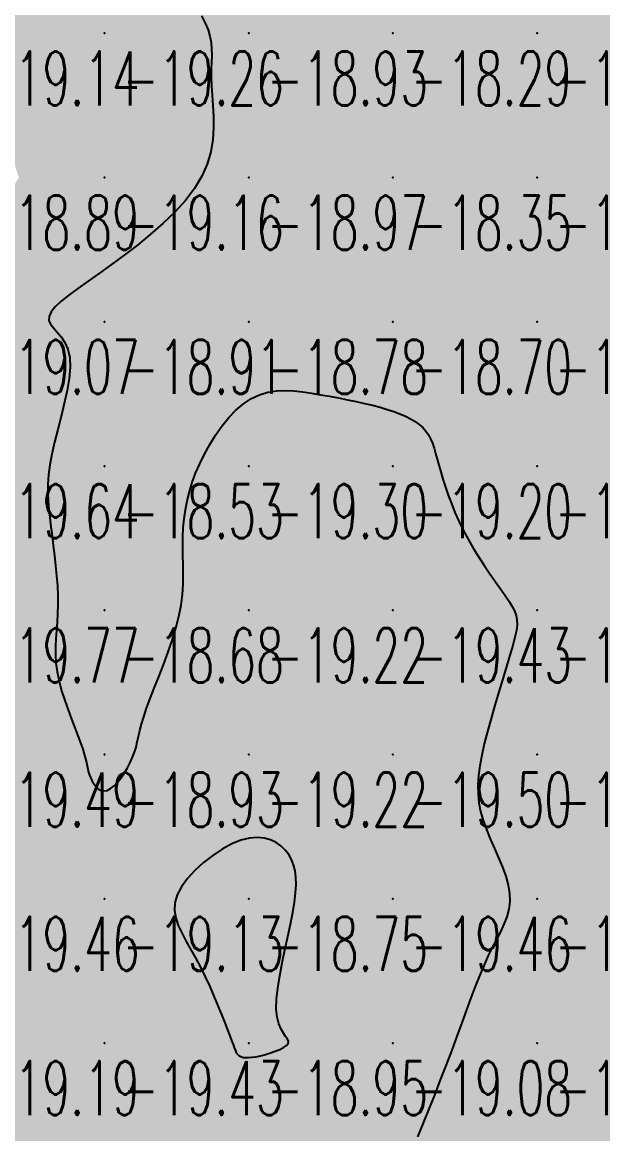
# Model space of a CAD drawing. Header units: millimetres. Extents: x 88261 to 90953, y 390274 to 392322.
# Drawn here: x 89394.5 to 89434.8, y 390890.9 to 390968 of the extents above; entities that cross this region are included whole.
import ezdxf
from ezdxf.enums import TextEntityAlignment as Align

# ---------------------------------------------------------------- set-up
doc = ezdxf.new("R2010")
doc.units = ezdxf.units.MM
doc.header["$LTSCALE"] = 25
for name, color, linetype in [('CN_03_00', 7, 'Continuous'), ('COTEAlt', 7, 'Continuous'), ('TN_COLORIAGE', 7, 'Continuous')]:
    doc.layers.add(name, color=color, linetype=linetype)
doc.styles.add('Simplex 1.0', font='Simplex.shx', dxfattribs={"width": 0.99, "height": 2.5})
doc.styles.get("Standard").update_dxf_attribs({"font": 'times.ttf'})

# ---------------------------------------------------------------- blocks, each defined once
blk = doc.blocks.new('COTE')
at = {"color": 0}
blk.add_point((0, 0), dxfattribs=at)
at = {"layer": 'COTEAlt'}
blk.add_attdef('ALT', text='', height=3.75, dxfattribs=at).set_placement((1.25, -1.25), align=Align.TOP_LEFT)

msp = doc.modelspace()

# ---------------------------------------------------------------- linework, layer by layer
at = {"layer": 'CN_03_00', "elevation": -19, "flags": 128}
msp.add_lwpolyline([(89406.964, 390968.445), (89407.222, 390967.952), (89407.42, 390967.481), (89407.554, 390967.031), (89407.632, 390966.593), (89407.668, 390966.156), (89407.675, 390965.709), (89407.665, 390965.241), (89407.65, 390964.742), (89407.644, 390964.2), (89407.659, 390963.605), (89407.701, 390962.95), (89407.755, 390962.239), (89407.796, 390961.483), (89407.801, 390960.689), (89407.748, 390959.868), (89407.612, 390959.028), (89407.372, 390958.177), (89407.003, 390957.326), (89406.491, 390956.483), (89405.852, 390955.652), (89405.111, 390954.84), (89404.291, 390954.05), (89403.419, 390953.289), (89402.518, 390952.56), (89401.613, 390951.869), (89400.729, 390951.221), (89399.887, 390950.62), (89399.104, 390950.065), (89398.393, 390949.554), (89397.767, 390949.087), (89397.241, 390948.661), (89396.826, 390948.275), (89396.538, 390947.928), (89396.389, 390947.618), (89396.385, 390947.341), (89396.5, 390947.08), (89396.702, 390946.816), (89396.956, 390946.529), (89397.229, 390946.201), (89397.487, 390945.812), (89397.698, 390945.343), (89397.828, 390944.774), (89397.852, 390944.094), (89397.783, 390943.319), (89397.641, 390942.475), (89397.448, 390941.586), (89397.225, 390940.676), (89396.993, 390939.771), (89396.773, 390938.895), (89396.586, 390938.072), (89396.449, 390937.32), (89396.36, 390936.632), (89396.314, 390935.993), (89396.305, 390935.389), (89396.326, 390934.806), (89396.372, 390934.228), (89396.436, 390933.642), (89396.514, 390933.033), (89396.598, 390932.391), (89396.685, 390931.721), (89396.77, 390931.032), (89396.849, 390930.333), (89396.916, 390929.633), (89396.968, 390928.941), (89397, 390928.267), (89397.007, 390927.619), (89396.987, 390927.003), (89396.95, 390926.415), (89396.905, 390925.845), (89396.863, 390925.284), (89396.836, 390924.724), (89396.834, 390924.156), (89396.868, 390923.572), (89396.949, 390922.962), (89397.084, 390922.323), (89397.264, 390921.663), (89397.477, 390920.996), (89397.709, 390920.336), (89397.949, 390919.698), (89398.182, 390919.093), (89398.398, 390918.536), (89398.583, 390918.041), (89398.727, 390917.616), (89398.836, 390917.256), (89398.918, 390916.949), (89398.98, 390916.683), (89399.031, 390916.449), (89399.079, 390916.234), (89399.131, 390916.028), (89399.197, 390915.82), (89399.283, 390915.602), (89399.389, 390915.384), (89399.515, 390915.177), (89399.661, 390914.994), (89399.825, 390914.848), (89400.008, 390914.751), (89400.208, 390914.716), (89400.426, 390914.754), (89400.659, 390914.875), (89400.902, 390915.07), (89401.148, 390915.325), (89401.391, 390915.628), (89401.623, 390915.966), (89401.839, 390916.325), (89402.031, 390916.693), (89402.193, 390917.057), (89402.322, 390917.409), (89402.425, 390917.756), (89402.514, 390918.111), (89402.601, 390918.487), (89402.698, 390918.896), (89402.816, 390919.352), (89402.967, 390919.865), (89403.161, 390920.451), (89403.408, 390921.115), (89403.694, 390921.848), (89404.006, 390922.633), (89404.328, 390923.457), (89404.644, 390924.302), (89404.939, 390925.154), (89405.198, 390925.997), (89405.406, 390926.816), (89405.551, 390927.598), (89405.641, 390928.346), (89405.687, 390929.062), (89405.701, 390929.752), (89405.696, 390930.419), (89405.681, 390931.07), (89405.67, 390931.706), (89405.674, 390932.334), (89405.702, 390932.957), (89405.76, 390933.579), (89405.848, 390934.2), (89405.971, 390934.824), (89406.129, 390935.453), (89406.326, 390936.089), (89406.564, 390936.735), (89406.845, 390937.394), (89407.171, 390938.063), (89407.539, 390938.733), (89407.945, 390939.388), (89408.387, 390940.013), (89408.86, 390940.594), (89409.36, 390941.116), (89409.885, 390941.564), (89410.43, 390941.925), (89410.993, 390942.187), (89411.571, 390942.358), (89412.161, 390942.452), (89412.763, 390942.48), (89413.373, 390942.455), (89413.99, 390942.39), (89414.612, 390942.297), (89415.236, 390942.188), (89415.86, 390942.074), (89416.481, 390941.957), (89417.092, 390941.836), (89417.69, 390941.711), (89418.27, 390941.582), (89418.827, 390941.449), (89419.356, 390941.311), (89419.853, 390941.167), (89420.314, 390941.019), (89420.738, 390940.862), (89421.125, 390940.697), (89421.477, 390940.521), (89421.793, 390940.332), (89422.073, 390940.128), (89422.318, 390939.907), (89422.529, 390939.668), (89422.707, 390939.408), (89422.857, 390939.126), (89422.986, 390938.818), (89423.102, 390938.484), (89423.212, 390938.12), (89423.321, 390937.724), (89423.437, 390937.294), (89423.568, 390936.827), (89423.718, 390936.323), (89423.89, 390935.786), (89424.086, 390935.221), (89424.307, 390934.633), (89424.553, 390934.028), (89424.827, 390933.41), (89425.129, 390932.786), (89425.461, 390932.16), (89425.823, 390931.538), (89426.204, 390930.926), (89426.595, 390930.332), (89426.984, 390929.762), (89427.361, 390929.223), (89427.714, 390928.722), (89428.034, 390928.265), (89428.307, 390927.86), (89428.527, 390927.508), (89428.691, 390927.191), (89428.801, 390926.889), (89428.858, 390926.578), (89428.862, 390926.235), (89428.814, 390925.84), (89428.716, 390925.369), (89428.568, 390924.8), (89428.372, 390924.119), (89428.139, 390923.342), (89427.879, 390922.492), (89427.605, 390921.594), (89427.328, 390920.67), (89427.058, 390919.745), (89426.808, 390918.843), (89426.589, 390917.987), (89426.41, 390917.195), (89426.276, 390916.462), (89426.188, 390915.776), (89426.148, 390915.127), (89426.158, 390914.503), (89426.22, 390913.892), (89426.337, 390913.284), (89426.509, 390912.667), (89426.736, 390912.033), (89427.002, 390911.386), (89427.288, 390910.732), (89427.574, 390910.078), (89427.842, 390909.432), (89428.073, 390908.798), (89428.248, 390908.185), (89428.347, 390907.599), (89428.356, 390907.044), (89428.284, 390906.513), (89428.142, 390905.995), (89427.944, 390905.48), (89427.702, 390904.959), (89427.429, 390904.42), (89427.137, 390903.854), (89426.84, 390903.251), (89426.547, 390902.603), (89426.256, 390901.907), (89425.964, 390901.163), (89425.665, 390900.373), (89425.357, 390899.536), (89425.035, 390898.651), (89424.694, 390897.72), (89424.331, 390896.742), (89423.943, 390895.722), (89423.538, 390894.678), (89423.128, 390893.634), (89422.721, 390892.614), (89422.329, 390891.641), (89421.962, 390890.739)], dxfattribs=at)
msp.add_lwpolyline([(89412.994, 390897.351), (89412.929, 390897.504), (89412.808, 390897.687), (89412.652, 390897.914), (89412.486, 390898.202), (89412.332, 390898.567), (89412.214, 390899.024), (89412.156, 390899.59), (89412.174, 390900.273), (89412.259, 390901.053), (89412.395, 390901.904), (89412.568, 390902.799), (89412.76, 390903.712), (89412.957, 390904.616), (89413.143, 390905.484), (89413.302, 390906.29), (89413.422, 390907.013), (89413.498, 390907.655), (89413.531, 390908.225), (89413.52, 390908.732), (89413.463, 390909.185), (89413.361, 390909.592), (89413.213, 390909.961), (89413.018, 390910.302), (89412.775, 390910.619), (89412.484, 390910.904), (89412.144, 390911.146), (89411.756, 390911.333), (89411.318, 390911.453), (89410.831, 390911.495), (89410.294, 390911.446), (89409.706, 390911.296), (89409.071, 390911.038), (89408.411, 390910.683), (89407.749, 390910.25), (89407.11, 390909.755), (89406.52, 390909.217), (89406.003, 390908.652), (89405.583, 390908.077), (89405.287, 390907.511), (89405.13, 390906.966), (89405.101, 390906.438), (89405.182, 390905.918), (89405.353, 390905.398), (89405.595, 390904.87), (89405.888, 390904.324), (89406.215, 390903.753), (89406.555, 390903.148), (89406.893, 390902.505), (89407.221, 390901.834), (89407.536, 390901.154), (89407.834, 390900.479), (89408.111, 390899.825), (89408.363, 390899.209), (89408.586, 390898.646), (89408.776, 390898.154), (89408.931, 390897.742), (89409.056, 390897.407), (89409.155, 390897.138), (89409.235, 390896.926), (89409.302, 390896.761), (89409.362, 390896.634), (89409.42, 390896.535), (89409.483, 390896.454), (89409.557, 390896.383), (89409.646, 390896.323), (89409.754, 390896.276), (89409.886, 390896.243), (89410.046, 390896.226), (89410.239, 390896.227), (89410.47, 390896.249), (89410.742, 390896.292), (89411.057, 390896.358), (89411.399, 390896.445), (89411.75, 390896.549), (89412.09, 390896.667), (89412.402, 390896.795), (89412.667, 390896.931), (89412.865, 390897.07), (89412.978, 390897.21), (89412.994, 390897.351)], close=True, dxfattribs=at)
at = {"layer": 'TN_COLORIAGE', "color": 213}
for points in [[(89390.249, 390967.239, -19.024), (89400.249, 390967.239, -19.024), (89400.249, 390977.239, -19.024)], [(89390.249, 390977.239, -19.024), (89390.249, 390967.239, -19.024), (89400.249, 390977.239, -19.024)], [(89400.249, 390967.239, -19), (89404.652, 390971.642, -19), (89400.249, 390977.239, -19), (89400.944, 390977.239, -19)], [(89404.652, 390971.642, -19.257), (89408.142, 390967.239, -19.257), (89400.249, 390967.239, -19.257)], [(89400.249, 390967.239, -19), (89393.277, 390960.268, -19), (89390.249, 390967.239, -19), (89390.249, 390961.634, -19)], [(89400.249, 390967.239, -19), (89393.277, 390960.268, -19), (89400.249, 390957.239, -19), (89394.302, 390957.239, -19)], [(89400.249, 390967.239, -19), (89408.142, 390967.239, -19), (89400.249, 390957.239, -19), (89407.298, 390964.288, -19)], [(89407.298, 390964.288, -19.164), (89408.618, 390957.239, -19.164), (89400.249, 390957.239, -19.164)], [(89400.249, 390957.239, -19), (89400.249, 390950.712, -19), (89390.249, 390947.239, -19), (89394.759, 390947.239, -19)], [(89400.249, 390957.239, -19), (89394.302, 390957.239, -19), (89390.249, 390947.239, -19), (89390.249, 390951.146, -19)], [(89400.249, 390950.712, -19.164), (89408.618, 390957.239, -19.164), (89400.249, 390957.239, -19.164)], [(89390.249, 390937.239, -19), (89399.051, 390946.041, -19), (89390.249, 390947.239, -19), (89394.759, 390947.239, -19)], [(89396.006, 390937.239, -19.639), (89399.051, 390946.041, -19.639), (89390.249, 390937.239, -19.639)], [(89406.358, 390937.239, -19.3), (89410.249, 390943.022, -19.3), (89410.249, 390937.239, -19.3)], [(89415.229, 390942.22, -19.3), (89410.249, 390943.022, -19.3), (89410.249, 390937.239, -19.3)], [(89410.249, 390937.239, -19), (89415.229, 390942.22, -19), (89420.249, 390937.239, -19), (89420.249, 390941.225, -19)], [(89422.895, 390939.886, -19.2), (89420.249, 390941.225, -19.2), (89420.249, 390937.239, -19.2)], [(89422.895, 390939.886, -19.2), (89423.346, 390937.239, -19.2), (89420.249, 390937.239, -19.2)], [(89390.249, 390927.239, -19), (89396.44, 390933.431, -19), (89390.249, 390937.239, -19), (89396.006, 390937.239, -19)], [(89410.249, 390937.239, -19), (89405.391, 390932.382, -19), (89410.249, 390927.239, -19), (89406.119, 390927.239, -19)], [(89406.358, 390937.239, -19.3), (89405.391, 390932.382, -19.3), (89410.249, 390937.239, -19.3)], [(89410.249, 390927.239, -19.2), (89420.249, 390927.239, -19.2), (89420.249, 390937.239, -19.2)], [(89410.249, 390937.239, -19.2), (89410.249, 390927.239, -19.2), (89420.249, 390937.239, -19.2)], [(89420.249, 390927.239, -19), (89425.129, 390932.12, -19), (89420.249, 390937.239, -19), (89423.346, 390937.239, -19)], [(89396.44, 390933.431, -19.766), (89397.317, 390927.239, -19.766), (89390.249, 390927.239, -19.766)], [(89425.129, 390932.12, -19.426), (89428.906, 390927.239, -19.426), (89420.249, 390927.239, -19.426)], [(89390.249, 390927.239, -19), (89397.317, 390927.239, -19), (89390.249, 390917.239, -19), (89396.333, 390923.324, -19)], [(89410.249, 390927.239, -19), (89402.566, 390919.556, -19), (89410.249, 390917.239, -19), (89402.586, 390917.239, -19)], [(89406.119, 390927.239, -19.223), (89402.566, 390919.556, -19.223), (89410.249, 390927.239, -19.223)], [(89410.249, 390917.239, -19.426), (89420.249, 390917.239, -19.426), (89420.249, 390927.239, -19.426)], [(89410.249, 390927.239, -19.426), (89410.249, 390917.239, -19.426), (89420.249, 390927.239, -19.426)], [(89420.249, 390917.239, -19), (89429.09, 390926.081, -19), (89420.249, 390927.239, -19), (89428.906, 390927.239, -19)], [(89426.138, 390917.239, -19.504), (89429.09, 390926.081, -19.504), (89420.249, 390917.239, -19.504)], [(89396.333, 390923.324, -19.494), (89399.048, 390917.239, -19.494), (89390.249, 390917.239, -19.494)], [(89390.249, 390917.239, -19), (89399.048, 390917.239, -19), (89390.249, 390907.239, -19), (89398.972, 390915.962, -19)], [(89410.249, 390917.239, -19), (89410.249, 390912.505, -19), (89400.249, 390907.239, -19), (89403.715, 390907.239, -19)], [(89410.249, 390917.239, -19), (89402.586, 390917.239, -19), (89400.249, 390907.239, -19), (89400.249, 390913.831, -19)], [(89420.249, 390917.239, -19), (89413.526, 390910.517, -19), (89410.249, 390917.239, -19), (89410.249, 390912.505, -19)], [(89420.249, 390917.239, -19), (89413.526, 390910.517, -19), (89420.249, 390907.239, -19), (89413.753, 390907.239, -19)], [(89420.249, 390917.239, -19), (89426.138, 390917.239, -19), (89420.249, 390907.239, -19), (89425.89, 390912.881, -19)], [(89390.249, 390907.239, -19), (89398.972, 390915.962, -19), (89400.249, 390907.239, -19), (89400.249, 390913.831, -19)], [(89425.89, 390912.881, -19.455), (89429.356, 390907.239, -19.455), (89420.249, 390907.239, -19.455)], [(89390.249, 390897.239, -19.13), (89400.249, 390897.239, -19.13), (89400.249, 390907.239, -19.13)], [(89390.249, 390907.239, -19.13), (89390.249, 390897.239, -19.13), (89400.249, 390907.239, -19.13)], [(89400.249, 390897.239, -19), (89406.612, 390903.603, -19), (89400.249, 390907.239, -19), (89403.715, 390907.239, -19)], [(89420.249, 390907.239, -19), (89411.274, 390898.265, -19), (89420.249, 390897.239, -19), (89414.086, 390897.239, -19)], [(89413.753, 390907.239, -19.455), (89411.274, 390898.265, -19.455), (89420.249, 390907.239, -19.455)], [(89420.249, 390907.239, -19), (89429.356, 390907.239, -19), (89420.249, 390897.239, -19), (89426.767, 390903.757, -19)], [(89406.612, 390903.603, -19.43), (89409.169, 390897.239, -19.43), (89400.249, 390897.239, -19.43)], [(89424.617, 390897.239, -19.084), (89426.767, 390903.757, -19.084), (89420.249, 390897.239, -19.084)], [(89390.249, 390887.239, -19.43), (89400.249, 390887.239, -19.43), (89400.249, 390897.239, -19.43)], [(89390.249, 390897.239, -19.43), (89390.249, 390887.239, -19.43), (89400.249, 390897.239, -19.43)], [(89400.249, 390887.239, -19), (89409.371, 390896.361, -19), (89400.249, 390897.239, -19), (89409.169, 390897.239, -19)], [(89410.249, 390887.239, -19.084), (89420.249, 390887.239, -19.084), (89420.249, 390897.239, -19.084)], [(89410.249, 390887.239, -19), (89410.249, 390896.038, -19), (89420.249, 390897.239, -19), (89414.086, 390897.239, -19)], [(89420.249, 390897.239, -19), (89424.617, 390897.239, -19), (89420.249, 390887.239, -19), (89420.748, 390887.738, -19)], [(89400.249, 390887.239, -19), (89409.371, 390896.361, -19), (89410.249, 390887.239, -19), (89410.249, 390896.038, -19)]]:
    msp.add_solid(points, dxfattribs=at)
at = {"layer": 'TN_COLORIAGE', "color": 203}
for points in [[(89408.142, 390967.239, -18.674), (89404.652, 390971.642, -18.674), (89410.249, 390967.239, -18.674), (89410.249, 390977.239, -18.674)], [(89410.249, 390967.239, -18.684), (89420.249, 390967.239, -18.684), (89420.249, 390977.239, -18.684)], [(89410.249, 390977.239, -18.684), (89410.249, 390967.239, -18.684), (89420.249, 390977.239, -18.684)], [(89420.249, 390967.239, -18.661), (89430.249, 390967.239, -18.661), (89430.249, 390977.239, -18.661)], [(89420.249, 390977.239, -18.661), (89420.249, 390967.239, -18.661), (89430.249, 390977.239, -18.661)], [(89430.249, 390967.239, -18.357), (89440.249, 390967.239, -18.357), (89440.249, 390977.239, -18.357)], [(89430.249, 390977.239, -18.357), (89430.249, 390967.239, -18.357), (89440.249, 390977.239, -18.357)], [(89408.618, 390957.239, -18.932), (89407.298, 390964.288, -18.932), (89410.249, 390957.239, -18.932), (89410.249, 390967.239, -18.932)], [(89407.298, 390964.288, -18.932), (89408.142, 390967.239, -18.932), (89410.249, 390967.239, -18.932)], [(89410.249, 390957.239, -18.292), (89420.249, 390957.239, -18.292), (89420.249, 390967.239, -18.292)], [(89410.249, 390967.239, -18.292), (89410.249, 390957.239, -18.292), (89420.249, 390967.239, -18.292)], [(89420.249, 390957.239, -18.202), (89430.249, 390957.239, -18.202), (89430.249, 390967.239, -18.202)], [(89420.249, 390967.239, -18.202), (89420.249, 390957.239, -18.202), (89430.249, 390967.239, -18.202)], [(89430.249, 390957.239, -18.424), (89440.249, 390957.239, -18.424), (89440.249, 390967.239, -18.424)], [(89430.249, 390967.239, -18.424), (89430.249, 390957.239, -18.424), (89440.249, 390967.239, -18.424)], [(89400.249, 390947.239, -18.968), (89410.249, 390947.239, -18.968), (89410.249, 390957.239, -18.968)], [(89408.618, 390957.239, -18.913), (89400.249, 390950.712, -18.913), (89410.249, 390957.239, -18.913), (89400.249, 390947.239, -18.913)], [(89410.249, 390947.239, -18.346), (89420.249, 390947.239, -18.346), (89420.249, 390957.239, -18.346)], [(89410.249, 390957.239, -18.346), (89410.249, 390947.239, -18.346), (89420.249, 390957.239, -18.346)], [(89420.249, 390947.239, -18.357), (89430.249, 390947.239, -18.357), (89430.249, 390957.239, -18.357)], [(89420.249, 390957.239, -18.357), (89420.249, 390947.239, -18.357), (89430.249, 390957.239, -18.357)], [(89430.249, 390947.239, -18.256), (89440.249, 390947.239, -18.256), (89440.249, 390957.239, -18.256)], [(89430.249, 390957.239, -18.256), (89430.249, 390947.239, -18.256), (89440.249, 390957.239, -18.256)], [(89394.759, 390947.239, -18.913), (89400.249, 390950.712, -18.913), (89400.249, 390947.239, -18.913)], [(89394.759, 390947.239, -18.913), (89399.051, 390946.041, -18.913), (89400.249, 390947.239, -18.913)], [(89399.051, 390946.041, -18.529), (89396.006, 390937.239, -18.529), (89400.249, 390947.239, -18.529), (89400.249, 390937.239, -18.529)], [(89410.249, 390943.022, -18.529), (89406.358, 390937.239, -18.529), (89410.249, 390947.239, -18.529), (89400.249, 390937.239, -18.529)], [(89400.249, 390947.239, -18.781), (89400.249, 390937.239, -18.781), (89410.249, 390947.239, -18.781)], [(89410.249, 390943.022, -18.698), (89415.229, 390942.22, -18.698), (89410.249, 390947.239, -18.698), (89420.249, 390947.239, -18.698)], [(89420.249, 390941.225, -18.698), (89415.229, 390942.22, -18.698), (89420.249, 390947.239, -18.698)], [(89420.249, 390941.225, -18.443), (89422.895, 390939.886, -18.443), (89420.249, 390947.239, -18.443), (89430.249, 390947.239, -18.443)], [(89423.346, 390937.239, -18.443), (89422.895, 390939.886, -18.443), (89430.249, 390937.239, -18.443), (89430.249, 390947.239, -18.443)], [(89430.249, 390937.239, -18.396), (89440.249, 390937.239, -18.396), (89440.249, 390947.239, -18.396)], [(89430.249, 390947.239, -18.396), (89430.249, 390937.239, -18.396), (89440.249, 390947.239, -18.396)], [(89396.006, 390937.239, -18.529), (89396.44, 390933.431, -18.529), (89400.249, 390937.239, -18.529)], [(89397.317, 390927.239, -18.529), (89396.44, 390933.431, -18.529), (89400.249, 390927.239, -18.529), (89400.249, 390937.239, -18.529)], [(89405.391, 390932.382, -18.529), (89406.358, 390937.239, -18.529), (89400.249, 390927.239, -18.529), (89400.249, 390937.239, -18.529)], [(89423.346, 390937.239, -18.553), (89425.129, 390932.12, -18.553), (89430.249, 390937.239, -18.553)], [(89428.906, 390927.239, -18.553), (89425.129, 390932.12, -18.553), (89430.249, 390927.239, -18.553), (89430.249, 390937.239, -18.553)], [(89430.249, 390927.239, -18.471), (89440.249, 390927.239, -18.471), (89440.249, 390937.239, -18.471)], [(89430.249, 390937.239, -18.471), (89430.249, 390927.239, -18.471), (89440.249, 390937.239, -18.471)], [(89406.119, 390927.239, -18.682), (89405.391, 390932.382, -18.682), (89400.249, 390927.239, -18.682)], [(89399.048, 390917.239, -18.682), (89396.333, 390923.324, -18.682), (89400.249, 390917.239, -18.682), (89400.249, 390927.239, -18.682)], [(89396.333, 390923.324, -18.682), (89397.317, 390927.239, -18.682), (89400.249, 390927.239, -18.682)], [(89402.566, 390919.556, -18.682), (89406.119, 390927.239, -18.682), (89400.249, 390917.239, -18.682), (89400.249, 390927.239, -18.682)], [(89429.09, 390926.081, -18.648), (89426.138, 390917.239, -18.648), (89430.249, 390927.239, -18.648), (89430.249, 390917.239, -18.648)], [(89428.906, 390927.239, -18.934), (89429.09, 390926.081, -18.934), (89430.249, 390927.239, -18.934)], [(89430.249, 390917.239, -18.714), (89440.249, 390917.239, -18.714), (89440.249, 390927.239, -18.714)], [(89430.249, 390927.239, -18.714), (89430.249, 390917.239, -18.714), (89440.249, 390927.239, -18.714)], [(89402.586, 390917.239, -18.933), (89402.566, 390919.556, -18.933), (89400.249, 390917.239, -18.933)], [(89400.249, 390913.831, -18.933), (89398.972, 390915.962, -18.933), (89400.249, 390917.239, -18.933)], [(89398.972, 390915.962, -18.933), (89399.048, 390917.239, -18.933), (89400.249, 390917.239, -18.933)], [(89400.249, 390913.831, -18.933), (89402.586, 390917.239, -18.933), (89400.249, 390917.239, -18.933)], [(89429.356, 390907.239, -18.648), (89425.89, 390912.881, -18.648), (89430.249, 390907.239, -18.648), (89430.249, 390917.239, -18.648)], [(89425.89, 390912.881, -18.648), (89426.138, 390917.239, -18.648), (89430.249, 390917.239, -18.648)], [(89430.249, 390907.239, -18.126), (89440.249, 390907.239, -18.126), (89440.249, 390917.239, -18.126)], [(89430.249, 390917.239, -18.126), (89430.249, 390907.239, -18.126), (89440.249, 390917.239, -18.126)], [(89403.715, 390907.239, -18.754), (89410.249, 390912.505, -18.754), (89410.249, 390907.239, -18.754)], [(89410.249, 390912.505, -18.754), (89413.526, 390910.517, -18.754), (89410.249, 390907.239, -18.754)], [(89413.753, 390907.239, -18.754), (89413.526, 390910.517, -18.754), (89410.249, 390907.239, -18.754)], [(89403.715, 390907.239, -18.754), (89406.612, 390903.603, -18.754), (89410.249, 390907.239, -18.754)], [(89409.169, 390897.239, -18.754), (89406.612, 390903.603, -18.754), (89410.249, 390897.239, -18.754), (89410.249, 390907.239, -18.754)], [(89411.274, 390898.265, -18.754), (89413.753, 390907.239, -18.754), (89410.249, 390897.239, -18.754), (89410.249, 390907.239, -18.754)], [(89426.767, 390903.757, -18.892), (89424.617, 390897.239, -18.892), (89430.249, 390907.239, -18.892), (89430.249, 390897.239, -18.892)], [(89426.767, 390903.757, -18.955), (89429.356, 390907.239, -18.955), (89430.249, 390907.239, -18.955)], [(89430.249, 390897.239, -18.179), (89440.249, 390897.239, -18.179), (89440.249, 390907.239, -18.179)], [(89430.249, 390907.239, -18.179), (89430.249, 390897.239, -18.179), (89440.249, 390907.239, -18.179)], [(89414.086, 390897.239, -18.948), (89411.274, 390898.265, -18.948), (89410.249, 390897.239, -18.948)], [(89409.169, 390897.239, -18.948), (89409.371, 390896.361, -18.948), (89410.249, 390897.239, -18.948)], [(89410.249, 390896.038, -18.948), (89409.371, 390896.361, -18.948), (89410.249, 390897.239, -18.948)], [(89414.086, 390897.239, -18.948), (89410.249, 390896.038, -18.948), (89410.249, 390897.239, -18.948)], [(89420.748, 390887.738, -18.73), (89420.454, 390887.239, -18.73), (89430.249, 390897.239, -18.73), (89430.249, 390887.239, -18.73)], [(89420.748, 390887.738, -18.892), (89424.617, 390897.239, -18.892), (89430.249, 390897.239, -18.892)], [(89430.249, 390887.239, -18.726), (89440.249, 390887.239, -18.726), (89440.249, 390897.239, -18.726)], [(89430.249, 390897.239, -18.726), (89430.249, 390887.239, -18.726), (89440.249, 390897.239, -18.726)]]:
    msp.add_solid(points, dxfattribs=at)

# ---------------------------------------------------------------- block references
at = {"layer": 'COTEAlt'}
ref = msp.add_blockref('COTE', (89390.249, 390967.239), dxfattribs=at)
ref.add_attrib('ALT', '-19.14', dxfattribs={"height": 3.75, "style": 'Simplex 1.0', "width": 0.6}).set_placement((89391.499, 390965.989), align=Align.TOP_LEFT)
ref = msp.add_blockref('COTE', (89400.249, 390967.239), dxfattribs=at)
ref.add_attrib('ALT', '-19.26', dxfattribs={"height": 3.75, "style": 'Simplex 1.0', "width": 0.6}).set_placement((89401.499, 390965.989), align=Align.TOP_LEFT)
ref = msp.add_blockref('COTE', (89410.249, 390967.239), dxfattribs=at)
ref.add_attrib('ALT', '-18.93', dxfattribs={"height": 3.75, "style": 'Simplex 1.0', "width": 0.6}).set_placement((89411.499, 390965.989), align=Align.TOP_LEFT)
ref = msp.add_blockref('COTE', (89420.249, 390967.239), dxfattribs=at)
ref.add_attrib('ALT', '-18.29', dxfattribs={"height": 3.75, "style": 'Simplex 1.0', "width": 0.6}).set_placement((89421.499, 390965.989), align=Align.TOP_LEFT)
ref = msp.add_blockref('COTE', (89430.249, 390967.239), dxfattribs=at)
ref.add_attrib('ALT', '-18.20', dxfattribs={"height": 3.75, "style": 'Simplex 1.0', "width": 0.6}).set_placement((89431.499, 390965.989), align=Align.TOP_LEFT)
ref = msp.add_blockref('COTE', (89390.249, 390957.239), dxfattribs=at)
ref.add_attrib('ALT', '-18.89', dxfattribs={"height": 3.75, "style": 'Simplex 1.0', "width": 0.6}).set_placement((89391.499, 390955.989), align=Align.TOP_LEFT)
ref = msp.add_blockref('COTE', (89400.249, 390957.239), dxfattribs=at)
ref.add_attrib('ALT', '-19.16', dxfattribs={"height": 3.75, "style": 'Simplex 1.0', "width": 0.6}).set_placement((89401.499, 390955.989), align=Align.TOP_LEFT)
ref = msp.add_blockref('COTE', (89410.249, 390957.239), dxfattribs=at)
ref.add_attrib('ALT', '-18.97', dxfattribs={"height": 3.75, "style": 'Simplex 1.0', "width": 0.6}).set_placement((89411.499, 390955.989), align=Align.TOP_LEFT)
ref = msp.add_blockref('COTE', (89420.249, 390957.239), dxfattribs=at)
ref.add_attrib('ALT', '-18.35', dxfattribs={"height": 3.75, "style": 'Simplex 1.0', "width": 0.6}).set_placement((89421.499, 390955.989), align=Align.TOP_LEFT)
ref = msp.add_blockref('COTE', (89430.249, 390957.239), dxfattribs=at)
ref.add_attrib('ALT', '-18.36', dxfattribs={"height": 3.75, "style": 'Simplex 1.0', "width": 0.6}).set_placement((89431.499, 390955.989), align=Align.TOP_LEFT)
ref = msp.add_blockref('COTE', (89390.249, 390947.239), dxfattribs=at)
ref.add_attrib('ALT', '-19.07', dxfattribs={"height": 3.75, "style": 'Simplex 1.0', "width": 0.6}).set_placement((89391.499, 390945.989), align=Align.TOP_LEFT)
ref = msp.add_blockref('COTE', (89400.249, 390947.239), dxfattribs=at)
ref.add_attrib('ALT', '-18.91', dxfattribs={"height": 3.75, "style": 'Simplex 1.0', "width": 0.6}).set_placement((89401.499, 390945.989), align=Align.TOP_LEFT)
ref = msp.add_blockref('COTE', (89410.249, 390947.239), dxfattribs=at)
ref.add_attrib('ALT', '-18.78', dxfattribs={"height": 3.75, "style": 'Simplex 1.0', "width": 0.6}).set_placement((89411.499, 390945.989), align=Align.TOP_LEFT)
ref = msp.add_blockref('COTE', (89420.249, 390947.239), dxfattribs=at)
ref.add_attrib('ALT', '-18.70', dxfattribs={"height": 3.75, "style": 'Simplex 1.0', "width": 0.6}).set_placement((89421.499, 390945.989), align=Align.TOP_LEFT)
ref = msp.add_blockref('COTE', (89430.249, 390947.239), dxfattribs=at)
ref.add_attrib('ALT', '-18.44', dxfattribs={"height": 3.75, "style": 'Simplex 1.0', "width": 0.6}).set_placement((89431.499, 390945.989), align=Align.TOP_LEFT)
ref = msp.add_blockref('COTE', (89390.249, 390937.239), dxfattribs=at)
ref.add_attrib('ALT', '-19.64', dxfattribs={"height": 3.75, "style": 'Simplex 1.0', "width": 0.6}).set_placement((89391.499, 390935.989), align=Align.TOP_LEFT)
ref = msp.add_blockref('COTE', (89400.249, 390937.239), dxfattribs=at)
ref.add_attrib('ALT', '-18.53', dxfattribs={"height": 3.75, "style": 'Simplex 1.0', "width": 0.6}).set_placement((89401.499, 390935.989), align=Align.TOP_LEFT)
ref = msp.add_blockref('COTE', (89410.249, 390937.239), dxfattribs=at)
ref.add_attrib('ALT', '-19.30', dxfattribs={"height": 3.75, "style": 'Simplex 1.0', "width": 0.6}).set_placement((89411.499, 390935.989), align=Align.TOP_LEFT)
ref = msp.add_blockref('COTE', (89420.249, 390937.239), dxfattribs=at)
ref.add_attrib('ALT', '-19.20', dxfattribs={"height": 3.75, "style": 'Simplex 1.0', "width": 0.6}).set_placement((89421.499, 390935.989), align=Align.TOP_LEFT)
ref = msp.add_blockref('COTE', (89430.249, 390937.239), dxfattribs=at)
ref.add_attrib('ALT', '-18.55', dxfattribs={"height": 3.75, "style": 'Simplex 1.0', "width": 0.6}).set_placement((89431.499, 390935.989), align=Align.TOP_LEFT)
ref = msp.add_blockref('COTE', (89390.249, 390927.239), dxfattribs=at)
ref.add_attrib('ALT', '-19.77', dxfattribs={"height": 3.75, "style": 'Simplex 1.0', "width": 0.6}).set_placement((89391.499, 390925.989), align=Align.TOP_LEFT)
ref = msp.add_blockref('COTE', (89400.249, 390927.239), dxfattribs=at)
ref.add_attrib('ALT', '-18.68', dxfattribs={"height": 3.75, "style": 'Simplex 1.0', "width": 0.6}).set_placement((89401.499, 390925.989), align=Align.TOP_LEFT)
ref = msp.add_blockref('COTE', (89410.249, 390927.239), dxfattribs=at)
ref.add_attrib('ALT', '-19.22', dxfattribs={"height": 3.75, "style": 'Simplex 1.0', "width": 0.6}).set_placement((89411.499, 390925.989), align=Align.TOP_LEFT)
ref = msp.add_blockref('COTE', (89420.249, 390927.239), dxfattribs=at)
ref.add_attrib('ALT', '-19.43', dxfattribs={"height": 3.75, "style": 'Simplex 1.0', "width": 0.6}).set_placement((89421.499, 390925.989), align=Align.TOP_LEFT)
ref = msp.add_blockref('COTE', (89430.249, 390927.239), dxfattribs=at)
ref.add_attrib('ALT', '-18.93', dxfattribs={"height": 3.75, "style": 'Simplex 1.0', "width": 0.6}).set_placement((89431.499, 390925.989), align=Align.TOP_LEFT)
ref = msp.add_blockref('COTE', (89390.249, 390917.239), dxfattribs=at)
ref.add_attrib('ALT', '-19.49', dxfattribs={"height": 3.75, "style": 'Simplex 1.0', "width": 0.6}).set_placement((89391.499, 390915.989), align=Align.TOP_LEFT)
ref = msp.add_blockref('COTE', (89400.249, 390917.239), dxfattribs=at)
ref.add_attrib('ALT', '-18.93', dxfattribs={"height": 3.75, "style": 'Simplex 1.0', "width": 0.6}).set_placement((89401.499, 390915.989), align=Align.TOP_LEFT)
ref = msp.add_blockref('COTE', (89410.249, 390917.239), dxfattribs=at)
ref.add_attrib('ALT', '-19.22', dxfattribs={"height": 3.75, "style": 'Simplex 1.0', "width": 0.6}).set_placement((89411.499, 390915.989), align=Align.TOP_LEFT)
ref = msp.add_blockref('COTE', (89420.249, 390917.239), dxfattribs=at)
ref.add_attrib('ALT', '-19.50', dxfattribs={"height": 3.75, "style": 'Simplex 1.0', "width": 0.6}).set_placement((89421.499, 390915.989), align=Align.TOP_LEFT)
ref = msp.add_blockref('COTE', (89430.249, 390917.239), dxfattribs=at)
ref.add_attrib('ALT', '-18.65', dxfattribs={"height": 3.75, "style": 'Simplex 1.0', "width": 0.6}).set_placement((89431.499, 390915.989), align=Align.TOP_LEFT)
ref = msp.add_blockref('COTE', (89390.249, 390907.239), dxfattribs=at)
ref.add_attrib('ALT', '-19.46', dxfattribs={"height": 3.75, "style": 'Simplex 1.0', "width": 0.6}).set_placement((89391.499, 390905.989), align=Align.TOP_LEFT)
ref = msp.add_blockref('COTE', (89400.249, 390907.239), dxfattribs=at)
ref.add_attrib('ALT', '-19.13', dxfattribs={"height": 3.75, "style": 'Simplex 1.0', "width": 0.6}).set_placement((89401.499, 390905.989), align=Align.TOP_LEFT)
ref = msp.add_blockref('COTE', (89410.249, 390907.239), dxfattribs=at)
ref.add_attrib('ALT', '-18.75', dxfattribs={"height": 3.75, "style": 'Simplex 1.0', "width": 0.6}).set_placement((89411.499, 390905.989), align=Align.TOP_LEFT)
ref = msp.add_blockref('COTE', (89420.249, 390907.239), dxfattribs=at)
ref.add_attrib('ALT', '-19.46', dxfattribs={"height": 3.75, "style": 'Simplex 1.0', "width": 0.6}).set_placement((89421.499, 390905.989), align=Align.TOP_LEFT)
ref = msp.add_blockref('COTE', (89430.249, 390907.239), dxfattribs=at)
ref.add_attrib('ALT', '-18.96', dxfattribs={"height": 3.75, "style": 'Simplex 1.0', "width": 0.6}).set_placement((89431.499, 390905.989), align=Align.TOP_LEFT)
ref = msp.add_blockref('COTE', (89390.249, 390897.239), dxfattribs=at)
ref.add_attrib('ALT', '-19.19', dxfattribs={"height": 3.75, "style": 'Simplex 1.0', "width": 0.6}).set_placement((89391.499, 390895.989), align=Align.TOP_LEFT)
ref = msp.add_blockref('COTE', (89400.249, 390897.239), dxfattribs=at)
ref.add_attrib('ALT', '-19.43', dxfattribs={"height": 3.75, "style": 'Simplex 1.0', "width": 0.6}).set_placement((89401.499, 390895.989), align=Align.TOP_LEFT)
ref = msp.add_blockref('COTE', (89410.249, 390897.239), dxfattribs=at)
ref.add_attrib('ALT', '-18.95', dxfattribs={"height": 3.75, "style": 'Simplex 1.0', "width": 0.6}).set_placement((89411.499, 390895.989), align=Align.TOP_LEFT)
ref = msp.add_blockref('COTE', (89420.249, 390897.239), dxfattribs=at)
ref.add_attrib('ALT', '-19.08', dxfattribs={"height": 3.75, "style": 'Simplex 1.0', "width": 0.6}).set_placement((89421.499, 390895.989), align=Align.TOP_LEFT)
ref = msp.add_blockref('COTE', (89430.249, 390897.239), dxfattribs=at)
ref.add_attrib('ALT', '-18.89', dxfattribs={"height": 3.75, "style": 'Simplex 1.0', "width": 0.6}).set_placement((89431.499, 390895.989), align=Align.TOP_LEFT)

doc.saveas('drawing.dxf')
